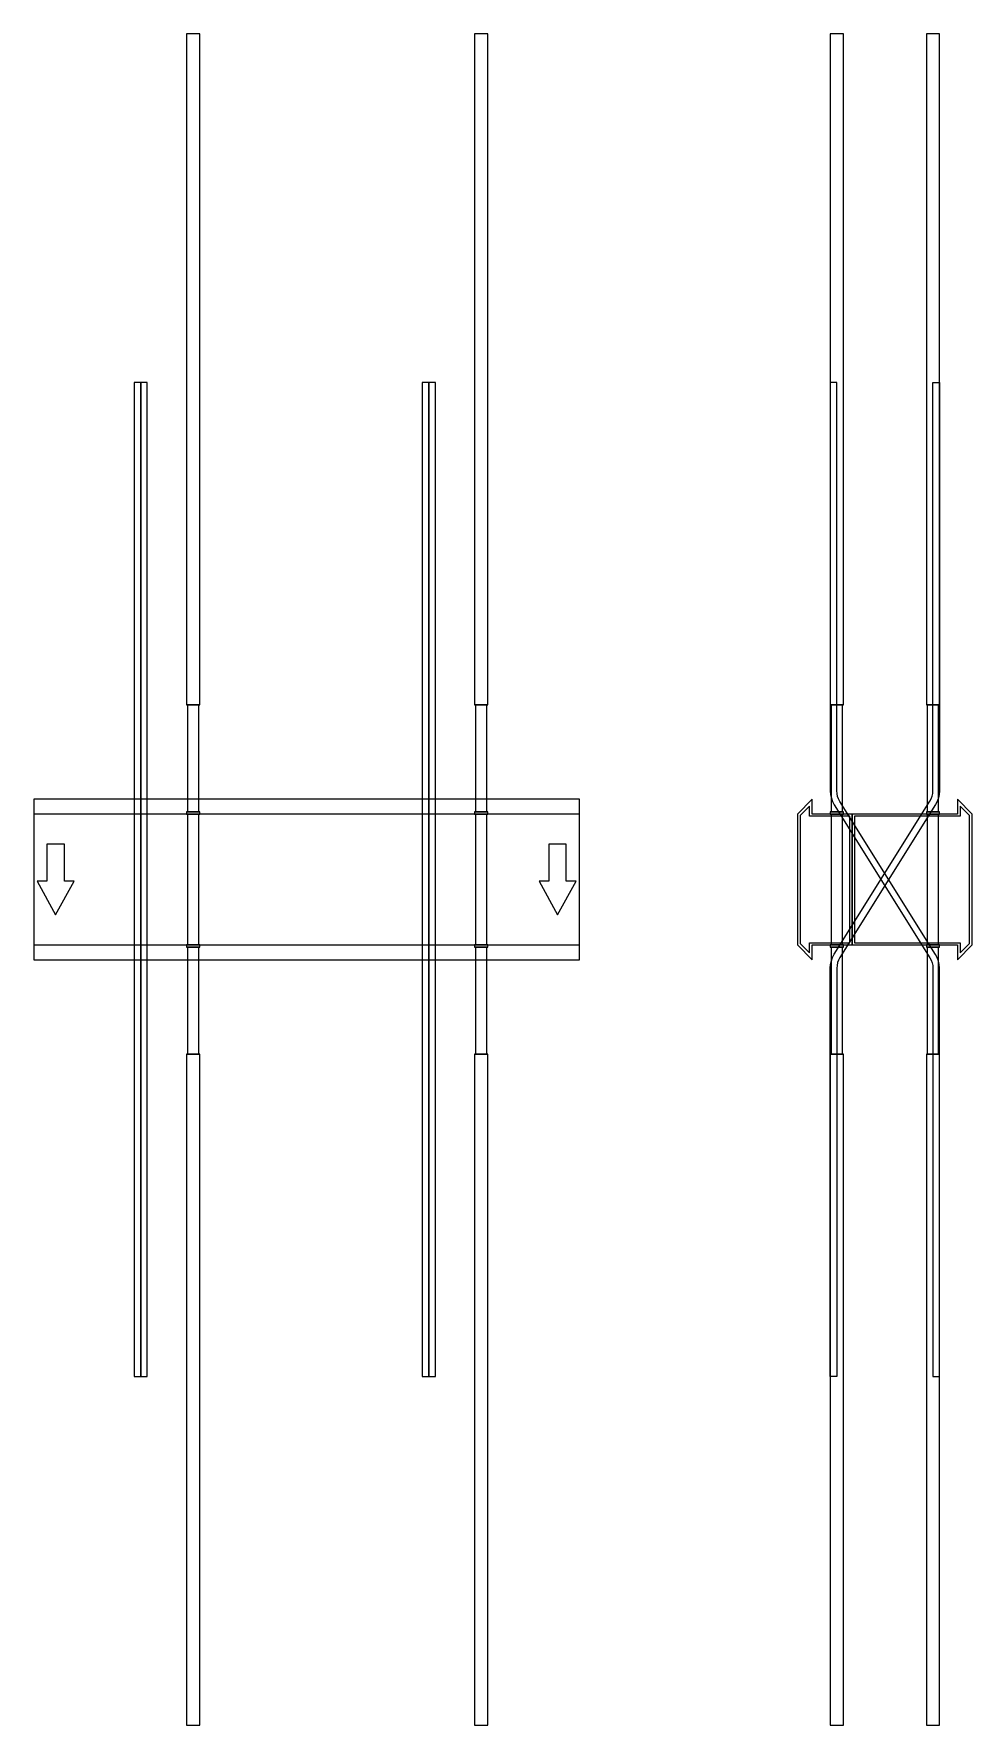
# Model space of a CAD drawing. Extents: x 0 to 860, y -775 to 775.
import ezdxf

# ---------------------------------------------------------------- set-up
doc = ezdxf.new("R2010")
doc.units = 0
doc.layers.add('Halfen', color=7, linetype='CONTINUOUS')

msp = doc.modelspace()

# ---------------------------------------------------------------- linework, layer by layer
at = {"layer": 'Halfen', "color": 7}
for points in [[(152, 160), (152, 775), (140, 775), (140, 160)], [(416, 160), (416, 775), (404, 775), (404, 160)], [(742, 160), (742, 775), (730, 775), (730, 160)], [(830, 160), (830, 775), (818, 775), (818, 160)], [(98, -455.516), (98, 455.381), (92, 455.381), (92, -455.516)], [(104, -455.382), (104, 455.516), (98, 455.516), (98, -455.382)], [(362, -455.516), (362, 455.381), (356, 455.381), (356, -455.516)], [(368, -455.382), (368, 455.516), (362, 455.516), (362, -455.382)], [(730, -455.382), (730, -81.17), (730.234, -77.83), (730.93, -74.555), (732.075, -71.408), (733.647, -68.452), (821.265, 71.766), (822.444, 73.984), (823.303, 76.343), (823.825, 78.8), (824, 81.305), (824, 455.516), (830, 455.516), (830, 81.305), (829.766, 77.965), (829.07, 74.69), (827.925, 71.543), (826.353, 68.587), (738.735, -71.631), (737.556, -73.849), (736.697, -76.208), (736.175, -78.665), (736, -81.17), (736, -455.382)], [(830, -455.516), (830, -81.305), (829.766, -77.965), (829.07, -74.69), (827.925, -71.543), (826.353, -68.587), (738.735, 71.631), (737.556, 73.849), (736.697, 76.208), (736.175, 78.665), (736, 81.17), (736, 455.381), (730, 455.381), (730, 81.17), (730.234, 77.83), (730.93, 74.555), (732.075, 71.408), (733.647, 68.452), (821.265, -71.766), (822.444, -73.984), (823.303, -76.343), (823.825, -78.8), (824, -81.305), (824, -455.516)], [(151.25, 62), (151.25, 160), (140.75, 160), (140.75, 62)], [(415.25, 62), (415.25, 160), (404.75, 160), (404.75, 62)], [(741.25, 62), (741.25, 160), (730.75, 160), (730.75, 62)], [(829.25, 62), (829.25, 160), (818.75, 160), (818.75, 62)], [(0, -73.5), (500, -73.5), (500, 73.5), (0, 73.5)], [(152, 60), (152, 62), (140, 62), (140, 60)], [(416, 60), (416, 62), (404, 62), (404, 60)], [(750, -60), (750, 60), (713.5, 60), (713.5, 73.5), (700, 60), (700, -60), (713.5, -73.5), (713.5, -60)], [(748, -58), (748, 58), (711, 58), (711, 67.25), (702.5, 58.75), (702.5, -58.75), (711, -67.25), (711, -58)], [(742, 60), (742, 62), (730, 62), (730, 60)], [(860, -60), (860, 60), (846.5, 73.5), (846.5, 60), (750, 60), (750, -60), (846.5, -60), (846.5, -73.5)], [(857.5, -58.75), (857.5, 58.75), (849, 67.25), (849, 58), (752, 58), (752, -58), (849, -58), (849, -67.25)], [(830, 60), (830, 62), (818, 62), (818, 60)], [(0, -60), (500, -60), (500, 60), (0, 60)], [(151.25, -60), (151.25, 60), (140.75, 60), (140.75, -60)], [(415.25, -60), (415.25, 60), (404.75, 60), (404.75, -60)], [(741.25, -60), (741.25, 60), (730.75, 60), (730.75, -60)], [(829.25, -60), (829.25, 60), (818.75, 60), (818.75, -60)], [(20, -32.5), (37, -1.5), (28, -1.5), (28, 32.5), (12, 32.5), (12, -1.5), (3, -1.5)], [(480, -32.5), (497, -1.5), (488, -1.5), (488, 32.5), (472, 32.5), (472, -1.5), (463, -1.5)], [(152, -62), (152, -60), (140, -60), (140, -62)], [(151.25, -160), (151.25, -62), (140.75, -62), (140.75, -160)], [(416, -62), (416, -60), (404, -60), (404, -62)], [(415.25, -160), (415.25, -62), (404.75, -62), (404.75, -160)], [(742, -62), (742, -60), (730, -60), (730, -62)], [(741.25, -160), (741.25, -62), (730.75, -62), (730.75, -160)], [(830, -62), (830, -60), (818, -60), (818, -62)], [(829.25, -160), (829.25, -62), (818.75, -62), (818.75, -160)], [(152, -775), (152, -160), (140, -160), (140, -775)], [(416, -775), (416, -160), (404, -160), (404, -775)], [(742, -775), (742, -160), (730, -160), (730, -775)], [(830, -775), (830, -160), (818, -160), (818, -775)]]:
    msp.add_lwpolyline(points, close=True, dxfattribs=at)

doc.saveas('drawing.dxf')
